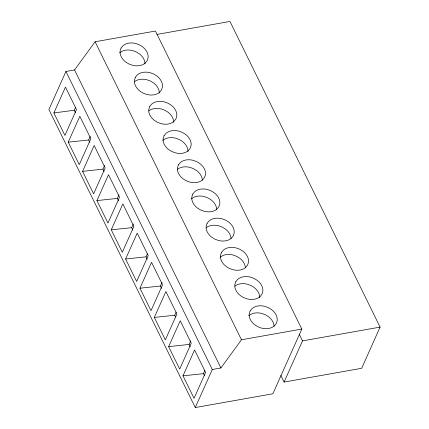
<?xml version="1.0" encoding="UTF-8"?>
<svg xmlns="http://www.w3.org/2000/svg" width="429" height="429" viewBox="0 0 429 429"><rect width="100%" height="100%" fill="white"/><g stroke="black" fill="none" stroke-linecap="round" stroke-linejoin="round"><path stroke-width="0.64" d="M65.927 71.477L48.901 109.534L195.275 407.55L272.871 393.774L301.812 329.059L155.443 31.049L95.093 41.763L74.549 69.948L65.927 71.477L212.296 369.492L195.275 407.55M53.882 112.961L65.46 87.076L76.496 109.545L64.918 135.43L53.882 112.961L74.287 110.221L75.633 107.212M68.227 142.171L79.81 116.286L90.846 138.755L79.263 164.639L68.227 142.171L88.664 139.988L90.294 136.352M82.577 171.38L94.155 145.495L105.191 167.964L93.613 193.849L82.577 171.38L102.965 169.106L104.596 165.471M96.922 200.59L108.499 174.705L119.535 197.174L107.958 223.059L96.922 200.59L117.358 198.407L118.983 194.771M111.267 229.799L122.85 203.914L133.886 226.383L122.303 252.268L111.267 229.799L131.671 227.686L133.312 224.024M125.617 259.009L137.194 233.124L148.23 255.593L136.653 281.472L125.617 259.009L146.053 256.826L147.399 253.812M139.961 288.213L151.539 262.334L162.575 284.802L150.997 310.682L139.961 288.213L160.398 286.03L162.023 282.395M154.306 317.422L165.889 291.543L176.92 314.012L165.342 339.891L154.306 317.422L174.742 315.24L176.099 312.21M168.656 346.632L180.234 320.747L191.27 343.216L179.692 369.101L168.656 346.632L189.087 344.449L190.717 340.814M183.001 375.842L194.578 349.957L205.614 372.426L194.037 398.31L183.001 375.842L203.437 373.659L204.799 370.613M156.982 34.411L229.971 21.45L380.099 327.107L361.679 368.286L284.084 382.062L302.504 340.883L299.26 334.277M212.296 369.492L220.919 367.964L241.463 339.779L301.812 329.059M302.504 340.883L380.099 327.107M280.839 375.455L284.084 382.062M95.093 41.763L241.463 339.779M74.549 69.948L220.919 367.964M74.287 110.221L75.424 112.537M88.664 139.988L89.833 142.358M102.965 169.106L104.113 171.444M117.358 198.407L118.522 200.777M146.053 256.826L147.217 259.196M160.398 286.03L161.561 288.406M174.742 315.24L175.617 317.02M189.087 344.449L190.256 346.825M203.437 373.659L204.311 375.439M131.671 227.686L132.834 230.062M206.215 227.708A14.897 11.192 24.1 0 1 218.693 225.793L222.249 227.102L225.445 229.065A14.114 10.602 24.1 0 1 231.054 238.551M248.793 315.706A14.897 11.192 24.1 0 1 261.728 313.411L265.283 314.72L268.479 316.682A14.114 10.602 24.1 0 1 274.088 326.169M191.414 198.884A14.897 11.192 24.1 0 1 204.349 196.589L207.904 197.898L211.1 199.86A14.114 10.602 24.1 0 1 216.709 209.347M134.492 81.682A14.897 11.192 24.1 0 1 146.97 79.767L150.525 81.076L153.721 83.038A14.114 10.602 24.1 0 1 159.341 93.114M234.904 286.116A14.897 11.192 24.1 0 1 247.383 284.207L250.938 285.516L254.134 287.473A14.114 10.602 24.1 0 1 259.754 297.554M220.104 257.298A14.897 11.192 24.1 0 1 233.038 254.998L236.594 256.306L239.79 258.269A14.114 10.602 24.1 0 1 245.399 267.755M177.526 169.294A14.897 11.192 24.1 0 1 190.004 167.385L193.559 168.694L196.755 170.656A14.114 10.602 24.1 0 1 202.365 180.142M119.691 52.858A14.897 11.192 24.1 0 1 132.625 50.563L136.181 51.871L139.377 53.834A14.114 10.602 24.1 0 1 144.997 63.91M148.836 110.886A14.897 11.192 24.1 0 1 161.315 108.971L164.87 110.28L168.066 112.242A14.114 10.602 24.1 0 1 173.686 122.324M162.725 140.476A14.897 11.192 24.1 0 1 175.659 138.176L179.215 139.489L182.411 141.447A14.114 10.602 24.1 0 1 188.031 151.528M121.048 48.059L120.136 50.751A14.114 10.602 24.1 0 0 125.654 61.985L128.85 63.942L132.405 65.256A14.897 11.192 24.1 0 0 145.334 62.956L147.142 60.698L148.053 58.006A14.114 10.602 24.1 0 0 142.535 46.772L139.339 44.809L135.784 43.501A14.897 11.192 24.1 0 0 122.85 45.801L121.048 48.059M135.392 77.263L134.481 79.955A14.114 10.602 24.1 0 0 139.999 91.189L143.195 93.152L146.75 94.46A14.897 11.192 24.1 0 0 159.679 92.16L161.486 89.902L162.398 87.21A14.114 10.602 24.1 0 0 156.88 75.976L153.684 74.019L150.129 72.705A14.897 11.192 24.1 0 0 137.194 75.005L135.392 77.263M149.737 106.472L148.825 109.159A14.114 10.602 24.1 0 0 154.343 120.393L157.54 122.356L161.095 123.665A14.897 11.192 24.1 0 0 174.024 121.369L175.831 119.106L176.743 116.415A14.114 10.602 24.1 0 0 171.225 105.185L168.029 103.223L164.473 101.914A14.897 11.192 24.1 0 0 151.539 104.209L149.737 106.472M164.082 135.677L163.17 138.369A14.114 10.602 24.1 0 0 168.688 149.598L171.884 151.56L175.44 152.869A14.897 11.192 24.1 0 0 188.369 150.574L190.176 148.311L191.087 145.624A14.114 10.602 24.1 0 0 185.569 134.39L182.373 132.427L178.818 131.118A14.897 11.192 24.1 0 0 165.884 133.414L164.082 135.677M178.426 164.881L177.515 167.573A14.114 10.602 24.1 0 0 183.033 178.807L186.229 180.765L189.784 182.078A14.897 11.192 24.1 0 0 202.713 179.778L204.52 177.52L205.432 174.828A14.114 10.602 24.1 0 0 199.914 163.594L196.718 161.631L193.163 160.323A14.897 11.192 24.1 0 0 180.228 162.623L178.426 164.881M192.771 194.085L191.86 196.777A14.114 10.602 24.1 0 0 197.378 208.011L200.574 209.974L204.129 211.282A14.897 11.192 24.1 0 0 217.058 208.982L218.865 206.724L219.777 204.032A14.114 10.602 24.1 0 0 214.259 192.798L211.063 190.841L207.507 189.527A14.897 11.192 24.1 0 0 194.573 191.827L192.771 194.085M207.116 223.289L206.204 225.981A14.114 10.602 24.1 0 0 211.717 237.216L214.918 239.178L218.474 240.487A14.897 11.192 24.1 0 0 231.403 238.192L233.204 235.929L234.121 233.237A14.114 10.602 24.1 0 0 228.603 222.002L225.402 220.045L221.852 218.736A14.897 11.192 24.1 0 0 208.918 221.032L207.116 223.289M221.461 252.499L220.549 255.191A14.114 10.602 24.1 0 0 226.062 266.42L229.263 268.382L232.818 269.691A14.897 11.192 24.1 0 0 245.747 267.396L247.549 265.133L248.466 262.446A14.114 10.602 24.1 0 0 242.948 251.212L239.747 249.249L236.197 247.941A14.897 11.192 24.1 0 0 223.262 250.236L221.461 252.499M235.805 281.703L234.894 284.395A14.114 10.602 24.1 0 0 240.406 295.629L243.608 297.587L247.163 298.895A14.897 11.192 24.1 0 0 260.092 296.6L261.894 294.342L262.811 291.65A14.114 10.602 24.1 0 0 257.293 280.416L254.091 278.453L250.536 277.145A14.897 11.192 24.1 0 0 237.607 279.44L235.805 281.703M250.15 310.907L249.238 313.599A14.114 10.602 24.1 0 0 254.751 324.833L257.952 326.796L261.508 328.105A14.897 11.192 24.1 0 0 274.437 325.804L276.238 323.546L277.155 320.854A14.114 10.602 24.1 0 0 271.637 309.62L268.436 307.663L264.881 306.349A14.897 11.192 24.1 0 0 251.952 308.649L250.15 310.907"/></g></svg>
